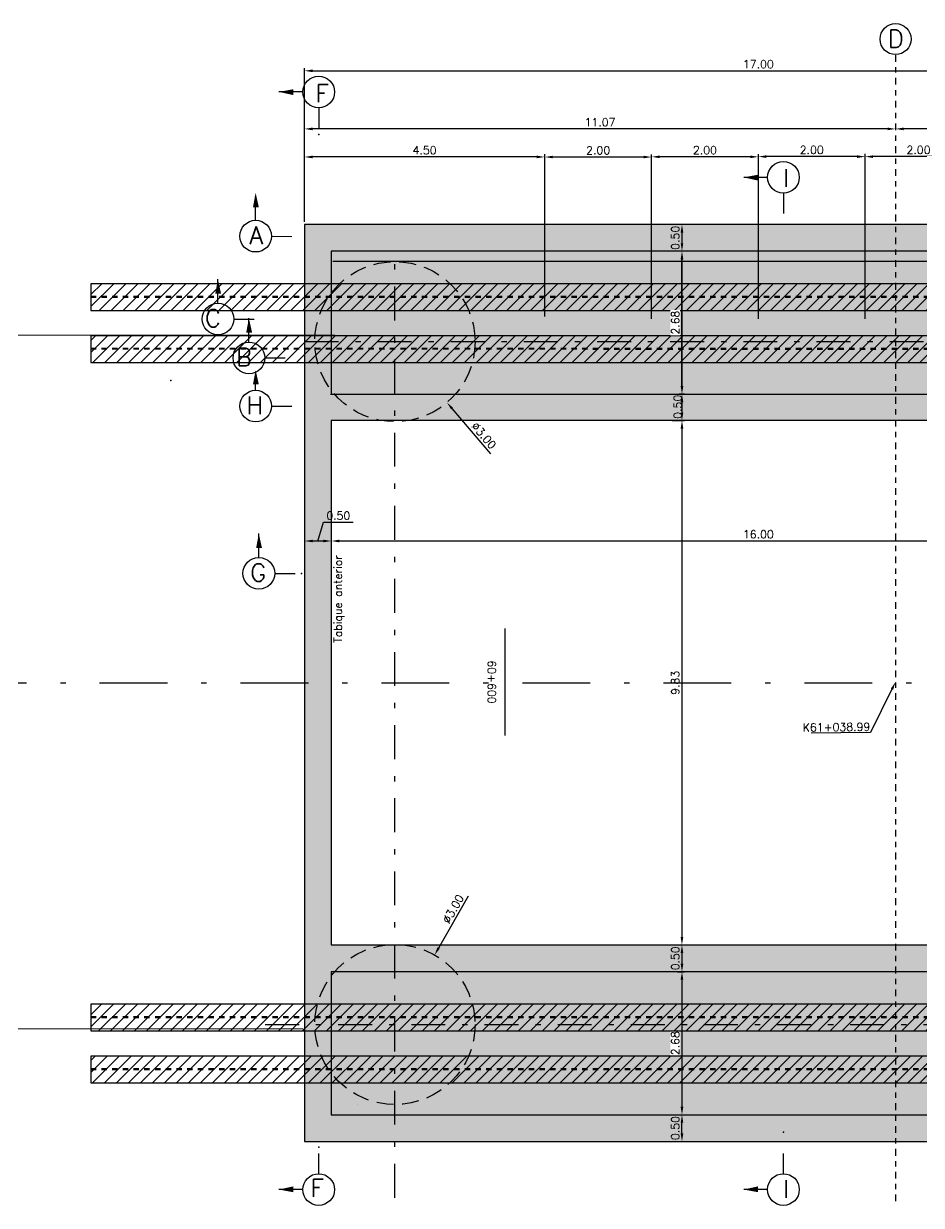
# Model space of a CAD drawing. Header units: metres. Extents: x 1080427 to 1081241, y 976768 to 977191.
# Drawn here: x 1081096.47 to 1081113.28, y 976938.39 to 976960.53 of the extents above; entities that cross this region are included whole.
import ezdxf
from ezdxf import colors
from ezdxf.entities.mleader import LeaderData, LeaderLine
from ezdxf.enums import TextEntityAlignment as Align
from ezdxf.math import Vec2, Vec3

# ---------------------------------------------------------------- set-up
doc = ezdxf.new("R2010")
doc.units = ezdxf.units.M
doc.header["$LTSCALE"] = 25.4
doc.linetypes.add('DASHDOT', pattern=[1, 0.5, -0.25, 0, -0.25])
doc.linetypes.add('HIDDEN', pattern=[0.375, 0.25, -0.125])
for name, color, linetype, lineweight in [('BORDEPUENTE', 4, 'Continuous', 15), ('COTA', 1, 'Continuous', 30), ('EJECONTRAPESO', 41, 'DASHDOT', 30), ('R80', 3, 'Continuous', 30), ('SOLIDOREFCONT', 254, 'Continuous', 5)]:
    doc.layers.add(name, color=color, linetype=linetype, lineweight=lineweight)
for name, color, linetype in [('CIRCULOCONTRAP', 130, 'Continuous'), ('CONTRAPESO', 3, 'Continuous'), ('dgeo_s3e1_nuevSTALBL', 7, 'Continuous'), ('DIMCONTRAPESO', 1, 'Continuous'), ('EJE APOYOS', 9, 'DASHDOT'), ('EJE PUENTE', 41, 'DASHDOT'), ('PERFIL MET', 37, 'Continuous'), ('PILA', 3, 'Continuous'), ('R175COTR', 7, 'Continuous')]:
    doc.layers.add(name, color=color, linetype=linetype)
doc.styles.add('romans', font='romans.shx')
doc.dimstyles.new('Copy 75', dxfattribs={"dimtxt": 0.15, "dimasz": 0.15, "dimexe": 0.05, "dimexo": 0.05, "dimgap": 0.05, "dimtad": 1, "dimzin": 0, "dimdsep": 46, "dimtxsty": 'romans', "dimcen": 0.002, "dimclrd": 1, "dimclre": 1, "dimclrt": 3, "dimadec": 4, "dimazin": 0, "dimtfac": 1, "dimtofl": 0, "dimtmove": 1, "dimatfit": 3, "dimfxl": 1, "dimtolj": 1, "dimtzin": 0, "dimarcsym": 1})

# ---------------------------------------------------------------- blocks, each defined once
blk = doc.blocks.new('lbl_tic')
blk.add_line((0, -0.04164999999999996), (0, 0.04164999999999996))
blk = doc.blocks.new('*D480')
at = {"layer": 'Defpoints', "color": 0, "transparency": 16777216}
for p in [(1081118.731387097, 976959.6501323011), (1081118.731387097, 976958.0776188585), (1081101.731387097, 976957.5576188585)]:
    blk.add_point(p, dxfattribs=at)
at = {"layer": 'DIMCONTRAPESO', "color": 1, "lineweight": -2, "transparency": 16777216}
for p, q in [((1081101.731387097, 976957.6076188586), (1081101.731387097, 976959.7001323012)), ((1081101.881387097, 976959.6501323011), (1081118.581387097, 976959.6501323011)), ((1081118.731387097, 976958.1276188586), (1081118.731387097, 976959.7001323012))]:
    blk.add_line(p, q, dxfattribs=at)
at = {"layer": 'DIMCONTRAPESO', "color": 1, "transparency": 16777216}
for points in [[(1081101.881387097, 976959.6751323012), (1081101.881387097, 976959.6251323011), (1081101.731387097, 976959.6501323011)], [(1081118.581387097, 976959.6751323012), (1081118.581387097, 976959.6251323011), (1081118.731387097, 976959.6501323011)]]:
    blk.add_solid(points, dxfattribs=at)
at = {"layer": 'DIMCONTRAPESO', "color": 3, "transparency": 16777216, "insert": (1081110.231387097, 976959.7751323011), "char_height": 0.15, "attachment_point": 5, "style": 'romans'}
blk.add_mtext('\\A1;17.00', dxfattribs=at)
blk = doc.blocks.new('*D511')
at = {"layer": 'Defpoints', "color": 0, "transparency": 16777216}
for p in [(1081112.801387097, 976958.5613065247), (1081112.801387097, 976958.5613065247), (1081118.731387097, 976955.1751780036)]:
    blk.add_point(p, dxfattribs=at)
at = {"layer": 'DIMCONTRAPESO', "color": 1, "lineweight": -2, "transparency": 16777216}
for p, q in [((1081118.581387097, 976958.5613065247), (1081112.951387097, 976958.5613065247)), ((1081118.731387097, 976955.2251780037), (1081118.731387097, 976958.6113065247))]:
    blk.add_line(p, q, dxfattribs=at)
at = {"layer": 'DIMCONTRAPESO', "color": 1, "transparency": 16777216}
for points in [[(1081112.951387097, 976958.5863065247), (1081112.951387097, 976958.5363065246), (1081112.801387097, 976958.5613065247)], [(1081118.581387097, 976958.5863065247), (1081118.581387097, 976958.5363065246), (1081118.731387097, 976958.5613065247)]]:
    blk.add_solid(points, dxfattribs=at)
at = {"layer": 'DIMCONTRAPESO', "color": 3, "transparency": 16777216, "insert": (1081115.766387097, 976958.6863065247), "char_height": 0.15, "attachment_point": 5, "style": 'romans'}
blk.add_mtext('\\A1;5.93', dxfattribs=at)
blk = doc.blocks.new('*D484')
at = {"layer": 'Defpoints', "color": 0, "transparency": 16777216}
for p in [(1081108.667686313, 976943.2694934485), (1081108.667686313, 976942.7694934487), (1081108.801013716, 976942.7694934487)]:
    blk.add_point(p, dxfattribs=at)
at = {"layer": 'DIMCONTRAPESO', "color": 1, "lineweight": -2, "transparency": 16777216}
for p, q in [((1081108.717686313, 976943.2694934485), (1081108.851013716, 976943.2694934485)), ((1081108.801013716, 976943.1194934485), (1081108.801013716, 976942.9194934487)), ((1081108.717686313, 976942.7694934487), (1081108.851013716, 976942.7694934487))]:
    blk.add_line(p, q, dxfattribs=at)
at = {"layer": 'DIMCONTRAPESO', "color": 1, "transparency": 16777216}
for points in [[(1081108.776013716, 976943.1194934485), (1081108.826013716, 976943.1194934485), (1081108.801013716, 976943.2694934485)], [(1081108.776013716, 976942.9194934487), (1081108.826013716, 976942.9194934487), (1081108.801013716, 976942.7694934487)]]:
    blk.add_solid(points, dxfattribs=at)
at = {"layer": 'DIMCONTRAPESO', "color": 3, "transparency": 16777216, "insert": (1081108.676013716, 976943.0194934485), "char_height": 0.15, "attachment_point": 5, "rotation": 90, "style": 'romans'}
blk.add_mtext('\\A1;0.50', dxfattribs=at)
blk = doc.blocks.new('*D485')
at = {"layer": 'Defpoints', "color": 0, "transparency": 16777216}
for p in [(1081108.667686313, 976942.7694934487), (1081108.667686313, 976940.0889934485), (1081108.801013716, 976940.0889934485)]:
    blk.add_point(p, dxfattribs=at)
at = {"layer": 'DIMCONTRAPESO', "color": 1, "lineweight": -2, "transparency": 16777216}
for p, q in [((1081108.717686313, 976942.7694934487), (1081108.851013716, 976942.7694934487)), ((1081108.801013716, 976942.6194934486), (1081108.801013716, 976940.2389934486)), ((1081108.717686313, 976940.0889934485), (1081108.851013716, 976940.0889934485))]:
    blk.add_line(p, q, dxfattribs=at)
at = {"layer": 'DIMCONTRAPESO', "color": 1, "transparency": 16777216}
for points in [[(1081108.776013716, 976942.6194934486), (1081108.826013716, 976942.6194934486), (1081108.801013716, 976942.7694934487)], [(1081108.776013716, 976940.2389934486), (1081108.826013716, 976940.2389934486), (1081108.801013716, 976940.0889934485)]]:
    blk.add_solid(points, dxfattribs=at)
at = {"layer": 'DIMCONTRAPESO', "color": 3, "transparency": 16777216, "insert": (1081108.676013716, 976941.4292434488), "char_height": 0.15, "attachment_point": 5, "rotation": 90, "style": 'romans', "bg_fill": 3, "box_fill_scale": 1.1, "bg_fill_color": 256, "bg_fill_true_color": 13158600, "bg_fill_transparency": 0}
blk.add_mtext('\\A1;2.68', dxfattribs=at)
blk = doc.blocks.new('*D482')
at = {"layer": 'Defpoints', "color": 0, "transparency": 16777216}
for p in [(1081108.567686313, 976953.5904881151), (1081108.567686313, 976953.0953415143), (1081108.801013716, 976953.0953415143)]:
    blk.add_point(p, dxfattribs=at)
at = {"layer": 'DIMCONTRAPESO', "color": 1, "lineweight": -2, "transparency": 16777216}
for p, q in [((1081108.617686313, 976953.5904881151), (1081108.851013716, 976953.5904881151)), ((1081108.801013716, 976953.4404881151), (1081108.801013716, 976953.2453415144)), ((1081108.617686313, 976953.0953415143), (1081108.851013716, 976953.0953415143))]:
    blk.add_line(p, q, dxfattribs=at)
at = {"layer": 'DIMCONTRAPESO', "color": 1, "transparency": 16777216}
for points in [[(1081108.776013716, 976953.4404881151), (1081108.826013716, 976953.4404881151), (1081108.801013716, 976953.5904881151)], [(1081108.776013716, 976953.2453415144), (1081108.826013716, 976953.2453415144), (1081108.801013716, 976953.0953415143)]]:
    blk.add_solid(points, dxfattribs=at)
at = {"layer": 'DIMCONTRAPESO', "color": 3, "transparency": 16777216, "insert": (1081108.721072637, 976953.3539321375), "char_height": 0.15, "attachment_point": 5, "rotation": 90, "style": 'romans'}
blk.add_mtext('\\A1;0.50', dxfattribs=at)
blk = doc.blocks.new('*D483')
at = {"layer": 'Defpoints', "color": 0, "transparency": 16777216}
for p in [(1081108.617686313, 976953.0953415143), (1081108.667686313, 976943.2694934485), (1081108.801013716, 976943.2694934485)]:
    blk.add_point(p, dxfattribs=at)
at = {"layer": 'DIMCONTRAPESO', "color": 1, "lineweight": -2, "transparency": 16777216}
for p, q in [((1081108.667686313, 976953.0953415143), (1081108.851013716, 976953.0953415143)), ((1081108.801013716, 976952.9453415143), (1081108.801013716, 976943.4194934486)), ((1081108.717686313, 976943.2694934485), (1081108.851013716, 976943.2694934485))]:
    blk.add_line(p, q, dxfattribs=at)
at = {"layer": 'DIMCONTRAPESO', "color": 1, "transparency": 16777216}
for points in [[(1081108.776013716, 976952.9453415143), (1081108.826013716, 976952.9453415143), (1081108.801013716, 976953.0953415143)], [(1081108.776013716, 976943.4194934486), (1081108.826013716, 976943.4194934486), (1081108.801013716, 976943.2694934485)]]:
    blk.add_solid(points, dxfattribs=at)
at = {"layer": 'DIMCONTRAPESO', "color": 3, "transparency": 16777216, "insert": (1081108.676013716, 976948.1824174816), "char_height": 0.15, "attachment_point": 5, "rotation": 90, "style": 'romans'}
blk.add_mtext('\\A1;9.83', dxfattribs=at)
blk = doc.blocks.new('*D486')
at = {"layer": 'COTA', "color": 1, "lineweight": -2, "transparency": 16777216}
for p, q in [((1081109.339932001, 976956.2704881151), (1081108.751013793, 976956.2704881151)), ((1081108.801013793, 976956.1204881151), (1081108.801013793, 976953.7404881151)), ((1081108.846072637, 976953.5904881151), (1081108.751013793, 976953.5904881151))]:
    blk.add_line(p, q, dxfattribs=at)
at = {"layer": 'COTA', "color": 1, "transparency": 16777216}
for points in [[(1081108.776013793, 976956.1204881151), (1081108.826013793, 976956.1204881151), (1081108.801013793, 976956.2704881151)], [(1081108.776013793, 976953.7404881151), (1081108.826013793, 976953.7404881151), (1081108.801013793, 976953.5904881151)]]:
    blk.add_solid(points, dxfattribs=at)
at = {"layer": 'Defpoints', "color": 0, "transparency": 16777216}
for p in [(1081109.389932001, 976956.2704881151), (1081108.801013793, 976953.5904881151), (1081108.896072637, 976953.5904881151)]:
    blk.add_point(p, dxfattribs=at)
at = {"layer": 'COTA', "color": 3, "transparency": 16777216, "insert": (1081108.676013792, 976954.9304881153), "char_height": 0.15, "attachment_point": 5, "rotation": 90, "style": 'romans'}
blk.add_mtext('\\A1;2.68', dxfattribs=at)
blk = doc.blocks.new('*D489')
at = {"layer": 'Defpoints', "color": 0, "transparency": 16777216}
for p in [(1081102.231387097, 976950.8396827709), (1081102.231387097, 976950.8396827709), (1081118.231387097, 976950.8396827709)]:
    blk.add_point(p, dxfattribs=at)
at = {"layer": 'DIMCONTRAPESO', "color": 1, "lineweight": -2, "transparency": 16777216}
blk.add_line((1081118.081387097, 976950.8396827709), (1081102.381387097, 976950.8396827709), dxfattribs=at)
at = {"layer": 'DIMCONTRAPESO', "color": 1, "transparency": 16777216}
for points in [[(1081102.381387097, 976950.8646827709), (1081102.381387097, 976950.8146827709), (1081102.231387097, 976950.8396827709)], [(1081118.081387097, 976950.8646827709), (1081118.081387097, 976950.8146827709), (1081118.231387097, 976950.8396827709)]]:
    blk.add_solid(points, dxfattribs=at)
at = {"layer": 'DIMCONTRAPESO', "color": 3, "transparency": 16777216, "insert": (1081110.231387097, 976950.9646827709), "char_height": 0.15, "attachment_point": 5, "style": 'romans'}
blk.add_mtext('\\A1;16.00', dxfattribs=at)
blk = doc.blocks.new('*D490')
at = {"layer": 'Defpoints', "color": 0, "transparency": 16777216}
for p in [(1081101.731387097, 976950.8396827709), (1081101.731387097, 976950.8396827709), (1081102.231387097, 976950.8396827709)]:
    blk.add_point(p, dxfattribs=at)
at = {"layer": 'DIMCONTRAPESO', "color": 1, "lineweight": -2, "transparency": 16777216}
for p, q in [((1081101.981387097, 976950.8396827709), (1081102.086387097, 976951.1896827709)), ((1081102.086387097, 976951.1896827709), (1081102.643529954, 976951.1896827709)), ((1081102.081387097, 976950.8396827709), (1081101.881387097, 976950.8396827709))]:
    blk.add_line(p, q, dxfattribs=at)
at = {"layer": 'DIMCONTRAPESO', "color": 1, "transparency": 16777216}
for points in [[(1081101.881387097, 976950.8646827709), (1081101.881387097, 976950.8146827709), (1081101.731387097, 976950.8396827709)], [(1081102.081387097, 976950.8646827709), (1081102.081387097, 976950.8146827709), (1081102.231387097, 976950.8396827709)]]:
    blk.add_solid(points, dxfattribs=at)
at = {"layer": 'DIMCONTRAPESO', "color": 3, "transparency": 16777216, "insert": (1081102.364958526, 976951.3146827709), "char_height": 0.15, "attachment_point": 5, "style": 'romans'}
blk.add_mtext('\\A1;0.50', dxfattribs=at)
blk = doc.blocks.new('*D515')
at = {"layer": 'Defpoints', "color": 0, "transparency": 16777216}
for p in [(1081102.451760738, 976955.7165049483), (1081104.398830611, 976953.4341993354)]:
    blk.add_point(p, dxfattribs=at)
at = {"layer": 'DIMCONTRAPESO', "color": 1, "lineweight": -2, "transparency": 16777216}
for p, q in [((1081103.423295674, 976954.5753521419), (1081103.427295674, 976954.5753521418)), ((1081103.425295674, 976954.5733521418), (1081103.425295674, 976954.5773521417)), ((1081105.220462549, 976952.4711033463), (1081104.496184104, 976953.3200840547))]:
    blk.add_line(p, q, dxfattribs=at)
at = {"layer": 'DIMCONTRAPESO', "color": 1, "transparency": 16777216}
blk.add_solid([(1081104.515203318, 976953.336309637), (1081104.477164891, 976953.3038584725), (1081104.398830611, 976953.4341993354)], dxfattribs=at)
at = {"layer": 'DIMCONTRAPESO', "color": 3, "transparency": 16777216, "insert": (1081105.090718405, 976952.8157832153), "char_height": 0.15, "attachment_point": 5, "rotation": 310.468002615231, "style": 'romans'}
blk.add_mtext('\\A1;∅3.00', dxfattribs=at)
blk = doc.blocks.new('*D516')
at = {"layer": 'Defpoints', "color": 0, "transparency": 16777216}
for p in [(1081104.168516442, 976943.0823041887), (1081102.682074905, 976940.4764470253)]:
    blk.add_point(p, dxfattribs=at)
at = {"layer": 'DIMCONTRAPESO', "color": 1, "lineweight": -2, "transparency": 16777216}
for p, q in [((1081104.796451029, 976944.1831263893), (1081104.242838519, 976943.2125970467)), ((1081103.423295674, 976941.7793756071), (1081103.427295674, 976941.7793756071)), ((1081103.425295674, 976941.777375607), (1081103.425295674, 976941.781375607))]:
    blk.add_line(p, q, dxfattribs=at)
at = {"layer": 'DIMCONTRAPESO', "color": 1, "transparency": 16777216}
blk.add_solid([(1081104.221123042, 976943.2249840596), (1081104.264553995, 976943.2002100339), (1081104.168516442, 976943.0823041887)], dxfattribs=at)
at = {"layer": 'DIMCONTRAPESO', "color": 3, "transparency": 16777216, "insert": (1081104.516225041, 976943.9441469953), "char_height": 0.15, "attachment_point": 5, "rotation": 60.298559156298914, "style": 'romans'}
blk.add_mtext('\\A1;∅3.00', dxfattribs=at)
blk = doc.blocks.new('*D492')
at = {"layer": 'Defpoints', "color": 0, "transparency": 16777216}
for p in [(1081108.801013793, 976956.7704352259), (1081108.801013793, 976956.2704881151), (1081108.801013793, 976956.2704881151)]:
    blk.add_point(p, dxfattribs=at)
at = {"layer": 'DIMCONTRAPESO', "color": 1, "lineweight": -2, "transparency": 16777216}
blk.add_line((1081108.801013793, 976956.6204352259), (1081108.801013793, 976956.4204881152), dxfattribs=at)
at = {"layer": 'DIMCONTRAPESO', "color": 1, "transparency": 16777216}
for points in [[(1081108.776013793, 976956.6204352259), (1081108.826013793, 976956.6204352259), (1081108.801013793, 976956.7704352259)], [(1081108.776013793, 976956.4204881152), (1081108.826013793, 976956.4204881152), (1081108.801013793, 976956.2704881151)]]:
    blk.add_solid(points, dxfattribs=at)
at = {"layer": 'DIMCONTRAPESO', "color": 3, "transparency": 16777216, "insert": (1081108.676013793, 976956.5204616706), "char_height": 0.15, "attachment_point": 5, "rotation": 90, "style": 'romans'}
blk.add_mtext('\\A1;0.50', dxfattribs=at)
blk = doc.blocks.new('*D493')
at = {"layer": 'Defpoints', "color": 0, "transparency": 16777216}
for p in [(1081108.801013716, 976940.0889934485), (1081108.801013716, 976940.0889934485), (1081108.801289465, 976939.5889934485)]:
    blk.add_point(p, dxfattribs=at)
at = {"layer": 'DIMCONTRAPESO', "color": 1, "lineweight": -2, "transparency": 16777216}
for p, q in [((1081108.801013716, 976939.7389934486), (1081108.801013716, 976939.9389934485)), ((1081108.751289465, 976939.5889934485), (1081108.751013716, 976939.5889934485))]:
    blk.add_line(p, q, dxfattribs=at)
at = {"layer": 'DIMCONTRAPESO', "color": 1, "transparency": 16777216}
for points in [[(1081108.776013716, 976939.9389934485), (1081108.826013716, 976939.9389934485), (1081108.801013716, 976940.0889934485)], [(1081108.776013716, 976939.7389934486), (1081108.826013716, 976939.7389934486), (1081108.801013716, 976939.5889934485)]]:
    blk.add_solid(points, dxfattribs=at)
at = {"layer": 'DIMCONTRAPESO', "color": 3, "transparency": 16777216, "insert": (1081108.676013716, 976939.8389934485), "char_height": 0.15, "attachment_point": 5, "rotation": 90, "style": 'romans'}
blk.add_mtext('\\A1;0.50', dxfattribs=at)
blk = doc.blocks.new('*D487')
at = {"layer": 'Defpoints', "color": 0, "transparency": 16777216}
for p in [(1081108.801013793, 976956.2704881151), (1081108.801013793, 976956.2704881151), (1081108.801013716, 976953.591914482)]:
    blk.add_point(p, dxfattribs=at)
at = {"layer": 'DIMCONTRAPESO', "color": 1, "lineweight": -2, "transparency": 16777216}
for p, q in [((1081108.801013793, 976953.741914482), (1081108.801013793, 976956.1204881151)), ((1081108.851013716, 976953.591914482), (1081108.851013793, 976953.591914482))]:
    blk.add_line(p, q, dxfattribs=at)
at = {"layer": 'DIMCONTRAPESO', "color": 1, "transparency": 16777216}
for points in [[(1081108.776013793, 976956.1204881151), (1081108.826013793, 976956.1204881151), (1081108.801013793, 976956.2704881151)], [(1081108.776013793, 976953.741914482), (1081108.826013793, 976953.741914482), (1081108.801013793, 976953.591914482)]]:
    blk.add_solid(points, dxfattribs=at)
at = {"layer": 'DIMCONTRAPESO', "color": 3, "transparency": 16777216, "insert": (1081108.676013792, 976954.9312012986), "char_height": 0.15, "attachment_point": 5, "rotation": 90, "style": 'romans', "bg_fill": 3, "box_fill_scale": 1.1, "bg_fill_color": 256, "bg_fill_true_color": 13158600, "bg_fill_transparency": 0}
blk.add_mtext('\\A1;2.68', dxfattribs=at)
blk = doc.blocks.new('*D494')
at = {"layer": 'Defpoints', "color": 0, "transparency": 16777216}
for p in [(1081112.231387097, 976958.04226185), (1081112.231387097, 976958.04226185), (1081114.231387097, 976954.9533518035)]:
    blk.add_point(p, dxfattribs=at)
at = {"layer": 'DIMCONTRAPESO', "color": 1, "lineweight": -2, "transparency": 16777216}
for p, q in [((1081114.231387097, 976955.0033518035), (1081114.231387097, 976958.09226185)), ((1081114.081387097, 976958.04226185), (1081112.381387097, 976958.04226185))]:
    blk.add_line(p, q, dxfattribs=at)
at = {"layer": 'DIMCONTRAPESO', "color": 1, "transparency": 16777216}
for points in [[(1081112.381387097, 976958.06726185), (1081112.381387097, 976958.01726185), (1081112.231387097, 976958.04226185)], [(1081114.081387097, 976958.06726185), (1081114.081387097, 976958.01726185), (1081114.231387097, 976958.04226185)]]:
    blk.add_solid(points, dxfattribs=at)
at = {"layer": 'DIMCONTRAPESO', "color": 3, "transparency": 16777216, "insert": (1081113.231387097, 976958.16726185), "char_height": 0.15, "attachment_point": 5, "style": 'romans'}
blk.add_mtext('\\A1;2.00', dxfattribs=at)
blk = doc.blocks.new('*D495')
at = {"layer": 'Defpoints', "color": 0, "transparency": 16777216}
for p in [(1081110.231387097, 976958.04226185), (1081110.231387097, 976958.04226185), (1081112.231387097, 976954.9505109501)]:
    blk.add_point(p, dxfattribs=at)
at = {"layer": 'DIMCONTRAPESO', "color": 1, "lineweight": -2, "transparency": 16777216}
for p, q in [((1081112.231387097, 976955.0005109501), (1081112.231387097, 976958.09226185)), ((1081112.081387097, 976958.04226185), (1081110.381387097, 976958.04226185))]:
    blk.add_line(p, q, dxfattribs=at)
at = {"layer": 'DIMCONTRAPESO', "color": 1, "transparency": 16777216}
for points in [[(1081110.381387097, 976958.06726185), (1081110.381387097, 976958.01726185), (1081110.231387097, 976958.04226185)], [(1081112.081387097, 976958.06726185), (1081112.081387097, 976958.01726185), (1081112.231387097, 976958.04226185)]]:
    blk.add_solid(points, dxfattribs=at)
at = {"layer": 'DIMCONTRAPESO', "color": 3, "transparency": 16777216, "insert": (1081111.231387097, 976958.16726185), "char_height": 0.15, "attachment_point": 5, "style": 'romans'}
blk.add_mtext('\\A1;2.00', dxfattribs=at)
blk = doc.blocks.new('*D496')
at = {"layer": 'Defpoints', "color": 0, "transparency": 16777216}
for p in [(1081108.231387097, 976958.0383560819), (1081108.231387097, 976958.0383560819), (1081110.231387097, 976954.9533518131)]:
    blk.add_point(p, dxfattribs=at)
at = {"layer": 'DIMCONTRAPESO', "color": 1, "lineweight": -2, "transparency": 16777216}
for p, q in [((1081110.231387097, 976955.0033518132), (1081110.231387097, 976958.088356082)), ((1081110.081387097, 976958.0383560819), (1081108.381387097, 976958.0383560819))]:
    blk.add_line(p, q, dxfattribs=at)
at = {"layer": 'DIMCONTRAPESO', "color": 1, "transparency": 16777216}
for points in [[(1081108.381387097, 976958.063356082), (1081108.381387097, 976958.0133560819), (1081108.231387097, 976958.0383560819)], [(1081110.081387097, 976958.063356082), (1081110.081387097, 976958.0133560819), (1081110.231387097, 976958.0383560819)]]:
    blk.add_solid(points, dxfattribs=at)
at = {"layer": 'DIMCONTRAPESO', "color": 3, "transparency": 16777216, "insert": (1081109.231387097, 976958.1633560819), "char_height": 0.15, "attachment_point": 5, "style": 'romans'}
blk.add_mtext('\\A1;2.00', dxfattribs=at)
blk = doc.blocks.new('*D497')
at = {"layer": 'Defpoints', "color": 0, "transparency": 16777216}
for p in [(1081106.231387097, 976958.0349506395), (1081106.231387097, 976958.0349506395), (1081108.231387097, 976954.9533518131)]:
    blk.add_point(p, dxfattribs=at)
at = {"layer": 'DIMCONTRAPESO', "color": 1, "lineweight": -2, "transparency": 16777216}
for p, q in [((1081108.231387097, 976955.0033518132), (1081108.231387097, 976958.0849506395)), ((1081108.081387097, 976958.0349506395), (1081106.381387097, 976958.0349506395))]:
    blk.add_line(p, q, dxfattribs=at)
at = {"layer": 'DIMCONTRAPESO', "color": 1, "transparency": 16777216}
for points in [[(1081106.381387097, 976958.0599506395), (1081106.381387097, 976958.0099506394), (1081106.231387097, 976958.0349506395)], [(1081108.081387097, 976958.0599506395), (1081108.081387097, 976958.0099506394), (1081108.231387097, 976958.0349506395)]]:
    blk.add_solid(points, dxfattribs=at)
at = {"layer": 'DIMCONTRAPESO', "color": 3, "transparency": 16777216, "insert": (1081107.231387097, 976958.1599506395), "char_height": 0.15, "attachment_point": 5, "style": 'romans'}
blk.add_mtext('\\A1;2.00', dxfattribs=at)
blk = doc.blocks.new('*D498')
at = {"layer": 'Defpoints', "color": 0, "transparency": 16777216}
for p in [(1081101.731387173, 976958.0361772443), (1081101.731387173, 976956.7704352259), (1081106.231387097, 976954.997888249)]:
    blk.add_point(p, dxfattribs=at)
at = {"layer": 'DIMCONTRAPESO', "color": 1, "lineweight": -2, "transparency": 16777216}
for p, q in [((1081101.731387173, 976956.820435226), (1081101.731387173, 976958.0861772443)), ((1081106.231387097, 976955.047888249), (1081106.231387097, 976958.0861772443)), ((1081106.081387097, 976958.0361772443), (1081101.881387173, 976958.0361772443))]:
    blk.add_line(p, q, dxfattribs=at)
at = {"layer": 'DIMCONTRAPESO', "color": 1, "transparency": 16777216}
for points in [[(1081101.881387173, 976958.0611772443), (1081101.881387173, 976958.0111772442), (1081101.731387173, 976958.0361772443)], [(1081106.081387097, 976958.0611772443), (1081106.081387097, 976958.0111772442), (1081106.231387097, 976958.0361772443)]]:
    blk.add_solid(points, dxfattribs=at)
at = {"layer": 'DIMCONTRAPESO', "color": 3, "transparency": 16777216, "insert": (1081103.981387135, 976958.1611772443), "char_height": 0.15, "attachment_point": 5, "style": 'romans'}
blk.add_mtext('\\A1;4.50', dxfattribs=at)
blk = doc.blocks.new('*D507')
at = {"layer": 'Defpoints', "color": 0, "transparency": 16777216}
for p in [(1081101.731387097, 976958.5613065248), (1081101.731387097, 976958.5613065248), (1081112.801387097, 976958.5613065247)]:
    blk.add_point(p, dxfattribs=at)
at = {"layer": 'DIMCONTRAPESO', "color": 1, "lineweight": -2, "transparency": 16777216}
blk.add_line((1081112.651387097, 976958.5613065248), (1081101.881387097, 976958.5613065248), dxfattribs=at)
at = {"layer": 'DIMCONTRAPESO', "color": 1, "transparency": 16777216}
for points in [[(1081101.881387097, 976958.5863065248), (1081101.881387097, 976958.5363065248), (1081101.731387097, 976958.5613065248)], [(1081112.651387097, 976958.5863065248), (1081112.651387097, 976958.5363065248), (1081112.801387097, 976958.5613065248)]]:
    blk.add_solid(points, dxfattribs=at)
at = {"layer": 'DIMCONTRAPESO', "color": 3, "transparency": 16777216, "insert": (1081107.266387097, 976958.6863065248), "char_height": 0.15, "attachment_point": 5, "style": 'romans'}
blk.add_mtext('\\A1;11.07', dxfattribs=at)

msp = doc.modelspace()

# ---------------------------------------------------------------- hatches: boundary and pattern name
at = {"layer": 'PERFIL MET', "linetype": 'HIDDEN', "ltscale": 0.005}
h = msp.add_hatch(dxfattribs=at)
h.set_pattern_fill('ANSI31', color=256, scale=0.05)
h.set_pattern_definition([(45, (0, 1.306174313300289), (-0.1122532015133644, 0.1122532015133644), [])])
h.paths.add_polyline_path([(1081118.231387097, 976955.6605123024), (1081097.731387097, 976955.6605123024), (1081097.731387097, 976955.1605123024), (1081118.231387097, 976955.1605123025)])
h = msp.add_hatch(dxfattribs=at)
h.set_pattern_fill('ANSI31', color=256, scale=0.05)
h.set_pattern_definition([(45, (0, 0), (-0.1122532015133644, 0.1122532015133644), [])])
h.paths.add_polyline_path([(1081118.231387097, 976954.6855001254), (1081097.731387097, 976954.6855001252), (1081097.731387097, 976954.1855001253), (1081118.231387097, 976954.1855001253)])
at = {"layer": 'SOLIDOREFCONT', "transparency": 33554541}
h = msp.add_hatch(color=251, dxfattribs=at)
h.dxf.hatch_style = 1
h.paths.add_polyline_path([(1081118.734117991, 976956.7704352259), (1081101.731390522, 976956.7704352259), (1081101.731390522, 976939.5884934487), (1081118.734117915, 976939.5894934485)])
h.paths.add_polyline_path([(1081118.191387097, 976953.5904881151), (1081102.231387097, 976953.5904881151), (1081102.231387173, 976956.2704881151), (1081118.191387173, 976956.2704881151)], flags=16)
h.paths.add_polyline_path([(1081118.191387097, 976953.0953415143), (1081118.191387097, 976943.2694934485), (1081102.231387097, 976943.2694934485), (1081102.231387097, 976953.0953415143)], flags=16)
h.paths.add_polyline_path([(1081118.191387097, 976942.7694934487), (1081118.191387097, 976940.0889934485), (1081102.231387097, 976940.0889934485), (1081102.231387097, 976942.7694934487)], flags=16)
at = {"layer": 'SOLIDOREFCONT', "transparency": 33554546}
h = msp.add_hatch(color=252, dxfattribs=at)
h.dxf.hatch_style = 1
h.paths.add_polyline_path([(1081117.491387173, 976956.2704881151), (1081117.491387173, 976955.5704881124), (1081118.231387097, 976955.5704881124), (1081118.231387097, 976953.5904881151), (1081102.231387097, 976953.5904881151), (1081102.231387097, 976956.2704881151)])
h = msp.add_hatch(color=252, dxfattribs=at)
h.dxf.hatch_style = 1
h.paths.add_polyline_path([(1081117.491387097, 976940.0889934484), (1081117.491387097, 976940.7889934485), (1081118.191387097, 976940.7889934485), (1081118.191387097, 976942.7694934487), (1081102.231387097, 976942.7694934487), (1081102.231387097, 976940.0889934484)])

# ---------------------------------------------------------------- linework, layer by layer
for p, q in [((1081101.703783723, 976959.2552811636), (1081101.252731837, 976959.2552811636)), ((1081101.998032166, 976958.9579709636), (1081101.998032166, 976958.5767874846)), ((1081110.407817812, 976957.6534404585), (1081109.956765926, 976957.6534404585)), ((1081110.702066255, 976957.3561302584), (1081110.702066255, 976956.9749467794)), ((1081101.998032166, 976938.9838343353), (1081101.998032166, 976939.3650178143)), ((1081110.702066255, 976938.9843081839), (1081110.702066255, 976939.3654916629)), ((1081101.703783723, 976938.6865241353), (1081101.252731837, 976938.6865241353)), ((1081110.407817812, 976938.6869979838), (1081109.956765926, 976938.6869979838))]:
    msp.add_line(p, q)
for p in [(1081101.998032166, 976958.4581351404), (1081110.702066255, 976939.7593120073), (1081101.998032166, 976939.4836701585)]:
    msp.add_point(p)
for points in [[(1081101.523587004, 976959.1953594799), (1081101.523587004, 976959.3051166486), (1081101.252731837, 976959.2552811636)], [(1081110.227621093, 976957.5935187747), (1081110.227621093, 976957.7032759434), (1081109.956765926, 976957.6534404585)], [(1081101.523587004, 976938.746445819), (1081101.523587004, 976938.6366886504), (1081101.252731837, 976938.6865241353)], [(1081110.227621093, 976938.7469196676), (1081110.227621093, 976938.6371624989), (1081109.956765926, 976938.6869979838)]]:
    msp.add_solid(points)
at = {"layer": 'BORDEPUENTE'}
for points in [[(1081102.297600209, 976954.698371615, -4.685065324298881e-05), (1081098.782512865, 976954.6980423178), (1080677.573263282, 976954.705628044)], [(1080677.573263282, 976941.705628044), (1081098.782512865, 976941.6980423178, 3.889614012292456e-05), (1081101.703317447, 976941.6982695924)]]:
    msp.add_lwpolyline(points, format="xyb", dxfattribs=at)
at = {"layer": 'CIRCULOCONTRAP'}
for centre, radius in [((1081112.801387097, 976960.2446240138), 0.2896674196976395), ((1081101.998032166, 976959.2546018229), 0.296630859375), ((1081110.702066255, 976957.6527611178), 0.296630859375), ((1081100.816670942, 976956.5518553223), 0.296630859375), ((1081100.109955213, 976954.9981354651), 0.296630859375), ((1081100.690425657, 976954.2705998227), 0.296630859375), ((1081100.816670942, 976953.3668951093), 0.296630859375), ((1081100.875917418, 976950.2324261188), 0.296630859375), ((1081101.998032166, 976938.687203476), 0.296630859375), ((1081110.702066255, 976938.6876773245), 0.296630859375)]:
    msp.add_circle(centre, radius, dxfattribs=at)
at = {"layer": 'CONTRAPESO'}
for points in [[(1081118.734117991, 976956.7704352259), (1081101.731387173, 976956.7704352259), (1081101.731387097, 976939.5884934484), (1081118.734117915, 976939.5894934485)], [(1081118.191387097, 976943.2694934485), (1081118.191387097, 976953.0953415143), (1081102.231387097, 976953.0953415143), (1081102.231387097, 976943.2694934485)]]:
    msp.add_lwpolyline(points, close=True, dxfattribs=at)
for points in [[(1081102.231387097, 976953.575628044), (1081102.231387097, 976953.5904881151), (1081118.191387097, 976953.5904881151), (1081118.191387173, 976956.2704881151), (1081102.231387173, 976956.2704881151), (1081102.231387097, 976953.575628044)], [(1081102.231387097, 976940.0889934485), (1081102.231387097, 976940.0889934485), (1081118.191387097, 976940.0889934485), (1081118.191387097, 976942.7694934487), (1081102.231387097, 976942.7694934487), (1081102.231387097, 976940.0889934485)]]:
    msp.add_lwpolyline(points, dxfattribs=at)
at = {"layer": 'COTA'}
for points in [[(1081102.731387097, 976956.0750762395), (1081102.731387097, 976956.0750762395)], [(1081102.731387097, 976940.2815819018), (1081102.731387097, 976940.2815819018)]]:
    msp.add_lwpolyline(points, dxfattribs=at)
at = {"layer": 'DIMCONTRAPESO'}
msp.add_lwpolyline([(1081118.231387097, 976956.0753016892), (1081102.261452872, 976956.0753016892)], dxfattribs=at)
at = {"layer": 'EJE APOYOS', "ltscale": 0.05}
for points in [[(1081103.425295674, 976938.5329726053), (1081103.425295751, 976956.1092512935)], [(1081101.731387097, 976954.5753521419), (1081119.158094287, 976954.5753521419)], [(1081100.993512267, 976941.7793756075), (1081119.224169765, 976941.7793756075)]]:
    msp.add_lwpolyline(points, dxfattribs=at)
at = {"layer": 'EJE PUENTE', "ltscale": 0.1}
msp.add_lwpolyline([(1080643.813269292, 976948.1799643373), (1081123.813502475, 976948.1799643373)], dxfattribs=at)
at = {"layer": 'EJECONTRAPESO', "ltscale": 0.01}
msp.add_lwpolyline([(1081112.801387097, 976959.9446601154), (1081112.801387097, 976938.439959088)], dxfattribs=at)
at = {"layer": 'PERFIL MET'}
for points in [[(1081118.231387097, 976955.6605123024), (1081097.731387097, 976955.6605123024), (1081097.731387097, 976955.1605123024), (1081118.231387097, 976955.1605123025)], [(1081118.231387097, 976954.6855001254), (1081097.731387097, 976954.6855001252), (1081097.731387097, 976954.1855001253), (1081118.231387097, 976954.1855001253)]]:
    msp.add_lwpolyline(points, close=True, dxfattribs=at)
at = {"layer": 'PERFIL MET', "linetype": 'HIDDEN', "ltscale": 0.005}
for points in [[(1081118.231387097, 976955.4200373027), (1081097.731387097, 976955.4200373027)], [(1081118.231387097, 976955.4009873027), (1081097.731387097, 976955.4009873027)], [(1081118.231387097, 976954.4450251253), (1081097.731387097, 976954.4450251253)], [(1081118.231387097, 976954.4259751252), (1081097.731387097, 976954.4355001252)]]:
    msp.add_lwpolyline(points, dxfattribs=at)
at = {"layer": 'PILA', "color": 9, "linetype": 'HIDDEN', "ltscale": 0.05}
for centre in [(1081103.425295674, 976954.5753521418), (1081103.425295674, 976941.7793756074)]:
    msp.add_circle(centre, 1.5, dxfattribs=at)
at = {"layer": 'R175COTR'}
for p, q in [((1081100.815991601, 976956.8461037659), (1081100.815991601, 976957.2971556518)), ((1081101.113301801, 976956.5518553223), (1081101.494485357, 976956.5468422201)), ((1081100.109275873, 976955.2923839086), (1081100.109275873, 976955.7434357946)), ((1081100.406586073, 976954.9981354651), (1081100.787769552, 976954.9981354651)), ((1081100.689746317, 976954.5648482663), (1081100.689746317, 976955.0159001523)), ((1081100.987056517, 976954.2705998227), (1081101.368239996, 976954.2705998227)), ((1081100.815991601, 976953.6611435529), (1081100.815991601, 976953.8056863401)), ((1081101.113301801, 976953.3668951093), (1081101.49448528, 976953.3668951093)), ((1081100.875238078, 976950.5266745624), (1081100.875238078, 976950.9777264483)), ((1081101.172548278, 976950.2324261188), (1081101.553731757, 976950.2324261188))]:
    msp.add_line(p, q, dxfattribs=at)
for p in [(1081101.644004607, 976955.5512137942), (1081099.225660825, 976953.8483675044), (1081101.672384101, 976950.2324261188)]:
    msp.add_point(p, dxfattribs=at)
for points in [[(1081100.875913285, 976957.0936159721), (1081100.766156116, 976957.0936159721), (1081100.815991601, 976957.3644711396)], [(1081100.169197557, 976955.4725806271), (1081100.059440388, 976955.4725806271), (1081100.109275873, 976955.7434357946)], [(1081100.749668, 976954.7450449847), (1081100.639910832, 976954.7450449847), (1081100.689746317, 976955.0159001523)], [(1081100.875913285, 976953.773872991), (1081100.766156116, 976953.773872991), (1081100.815991601, 976954.0447281585)], [(1081100.935159761, 976950.7068712808), (1081100.825402593, 976950.7068712808), (1081100.875238078, 976950.9777264483)]]:
    msp.add_solid(points, dxfattribs=at)

# ---------------------------------------------------------------- block references
at = {"layer": 'dgeo_s3e1_nuevSTALBL', "xscale": -24.00960384153662, "yscale": 24.00960384153662, "zscale": 24.00960384153662}
msp.add_blockref('lbl_tic', (1081105.491387098, 976948.1980423122), dxfattribs=at)

# ---------------------------------------------------------------- texts
at = {"layer": 'COTA', "color": 3, "insert": (1081102.282866866, 976950.571675397), "char_height": 0.15, "width": 3.516408503055573, "attachment_point": 3, "rotation": 90, "style": 'romans'}
msp.add_mtext('Tabique anterior\\P', dxfattribs=at)
at = {"layer": 'R175COTR', "char_height": 0.33, "width": 0.4150010265334458, "attachment_point": 3, "style": 'romans'}
for s, insert, rotation in [('{\\C0;D}', (1081112.95613078, 976960.4164657611, 308.056640625), 3.6309954901517776e-05), ('{\\C0;A}', (1081100.955773907, 976956.7319906084), 3.630995492986127e-05), ('{\\C0;C}', (1081100.164825758, 976955.1782707511), 3.630995492986127e-05), ('{\\C0;B}', (1081100.745296201, 976954.4507351088), 3.630995492986127e-05), ('{\\C0;H}', (1081100.955773907, 976953.5470303954), 3.630995492986127e-05), ('{\\C0;G}', (1081101.0121042, 976950.4125614049), 3.630995492986127e-05)]:
    msp.add_mtext(s, dxfattribs=dict(at, insert=insert, rotation=rotation))
at = {"layer": 'R175COTR', "char_height": 0.33, "width": 0.4150010265334458, "style": 'romans'}
for s, insert, attachment_point in [('{\\C0;F}', (1081101.936365795, 976959.3914115801), 1), ('{\\C0;I}', (1081110.697976871, 976957.477520342), 7), ('{\\C0;F}', (1081101.840585251, 976938.5503937188), 7), ('{\\C0;I}', (1081110.697976871, 976938.8629181003), 1)]:
    msp.add_mtext(s, dxfattribs=dict(at, insert=insert, attachment_point=attachment_point))
at = {"layer": 'R80', "style": 'romans'}
msp.add_text('60+600', height=0.15, rotation=270, dxfattribs=at).set_placement((1081105.118807515, 976948.1980423122), align=Align.BOTTOM_CENTER)

# ---------------------------------------------------------------- dimensions: what is measured, and where the dimension line sits
at = {"layer": 'COTA'}
dim = msp.add_linear_dim(base=(1081108.801013793, 976953.5904881151), p1=(1081109.389932001, 976956.2704881151), p2=(1081108.896072637, 976953.5904881151), angle=90, dimstyle='Copy 75', dxfattribs=at)
dim.commit()
dim.dimension.update_dxf_attribs({"geometry": '*D486', "text_midpoint": (1081108.676013792, 976954.9304881153)})
at = {"layer": 'DIMCONTRAPESO'}
for base, p1, p2, angle, picture, middle in [((1081118.731387097, 976959.6501323011), (1081101.731387097, 976957.5576188585), (1081118.731387097, 976958.0776188585), 180, '*D480', (1081110.231387097, 976959.7751323011)), ((1081112.801387097, 976958.5613065247), (1081118.731387097, 976955.1751780036), (1081112.801387097, 976958.5613065247), 180, '*D511', (1081115.766387097, 976958.6863065247)), ((1081101.731387173, 976958.0361772443), (1081106.231387097, 976954.997888249), (1081101.731387173, 976956.7704352259), 180, '*D498', (1081103.981387135, 976958.1611772443)), ((1081106.231387097, 976958.0349506395), (1081108.231387097, 976954.9533518131), (1081106.231387097, 976958.0349506395), 180, '*D497', (1081107.231387097, 976958.1599506395)), ((1081110.231387097, 976958.04226185), (1081112.231387097, 976954.9505109501), (1081110.231387097, 976958.04226185), 180, '*D495', (1081111.231387097, 976958.16726185)), ((1081112.231387097, 976958.04226185), (1081114.231387097, 976954.9533518035), (1081112.231387097, 976958.04226185), 180, '*D494', (1081113.231387097, 976958.16726185)), ((1081108.801013716, 976943.2694934485), (1081108.617686313, 976953.0953415143), (1081108.667686313, 976943.2694934485), 90, '*D483', (1081108.676013716, 976948.1824174816)), ((1081101.731387097, 976950.8396827709), (1081102.231387097, 976950.8396827709), (1081101.731387097, 976950.8396827709), 180, '*D490', (1081102.136387097, 976951.3146827709)), ((1081102.231387097, 976950.8396827709), (1081118.231387097, 976950.8396827709), (1081102.231387097, 976950.8396827709), 180, '*D489', (1081110.231387097, 976950.9646827709))]:
    dim = msp.add_linear_dim(base=base, p1=p1, p2=p2, angle=angle, dimstyle='Copy 75', dxfattribs=at)
    dim.commit()
    dim.dimension.update_dxf_attribs({"geometry": picture, "text_midpoint": middle})
at = {"layer": 'DIMCONTRAPESO', "color": 2}
dim = msp.add_linear_dim(base=(1081101.731387097, 976958.5613065248), p1=(1081112.801387097, 976958.5613065247), p2=(1081101.731387097, 976958.5613065248), angle=180, dimstyle='Copy 75', dxfattribs=at)
dim.commit()
dim.dimension.update_dxf_attribs({"geometry": '*D507', "text_midpoint": (1081107.266387097, 976958.6863065248)})
at = {"layer": 'DIMCONTRAPESO'}
for base, p1, p2, picture, middle in [((1081108.801013793, 976956.2704881151), (1081108.801013793, 976956.7704352259), (1081108.801013793, 976956.2704881151), '*D492', (1081108.801013793, 976956.5204616706)), ((1081108.801013716, 976953.0953415143), (1081108.567686313, 976953.5904881151), (1081108.567686313, 976953.0953415143), '*D482', (1081108.846072637, 976953.3539321375)), ((1081108.801013716, 976942.7694934487), (1081108.667686313, 976943.2694934485), (1081108.667686313, 976942.7694934487), '*D484', (1081108.801013716, 976943.0194934485))]:
    dim = msp.add_linear_dim(base=base, p1=p1, p2=p2, angle=90, dimstyle='Copy 75', dxfattribs=at)
    dim.commit()
    dim.dimension.update_dxf_attribs({"geometry": picture, "text_midpoint": middle, "dimtype": 160})
for p1, p2, picture, middle in [((1081102.451760738, 976955.7165049483), (1081104.398830611, 976953.4341993354), '*D515', (1081104.995622338, 976952.734655304)), ((1081102.682074905, 976940.4764470253), (1081104.168516442, 976943.0823041887), '*D516', (1081104.624802423, 976943.8822119313))]:
    dim = msp.add_diameter_dim_2p(p1=p1, p2=p2, dimstyle='Copy 75', dxfattribs=at)
    dim.commit()
    dim.dimension.update_dxf_attribs({"geometry": picture, "text_midpoint": middle, "dimtype": 163})

# ---------------------------------------------------------------- leaders
at = {"layer": 'COTA'}
ml = msp.add_multileader_mtext('Standard', dxfattribs=at)
ml.set_content('K61+038.99', color=3, style='romans')
ml.set_leader_properties(color=256)
ml.build(insert=Vec2(0, 0))
ml.multileader.update_dxf_attribs({"text_left_attachment_type": 6, "text_right_attachment_type": 6, "dogleg_length": 0, "arrow_head_size": 0.15})
ctx = ml.context
ctx.base_point, ctx.char_height, ctx.arrow_head_size, ctx.landing_gap_size, ctx.plane_origin, ctx.plane_x_axis, ctx.plane_y_axis = Vec3(1081110.979653571, 976947.2383451181), 0.15, 0.15, 0, Vec3(1081115.032966187, 976954.3418322473), Vec3(0.9999352659589026, 0.01137822005845793), Vec3(-0.01137822005845793, 0.9999352659589026)
ctx.left_attachment, ctx.right_attachment, ctx.text_align_type = 6, 6, 2
notes = []
notes.append((ctx, [(1, (1, 1, 0), (1081112.32956618, 976947.2537057152), (-0.9999352659589028, -0.01137822005845793), 0, [(0, [(1081112.801387097, 976948.1980423122)], 0, [])])]))
ctx.mtext.insert, ctx.mtext.text_direction, ctx.mtext.rotation, ctx.mtext.defined_height, ctx.mtext.alignment, ctx.mtext.flow_direction = Vec3(1081112.3275181, 976947.4336940631), Vec3(0.9999352659589026, 0.01137822005845793), 0.01137846558420378, 0.2709478240828099, 3, 5
for ctx, leaders in notes:
    for number, flags, end, landing, length, lines in leaders:
        leader = LeaderData()
        leader.index, (leader.has_last_leader_line, leader.has_dogleg_vector, leader.attachment_direction) = number, flags
        leader.last_leader_point, leader.dogleg_vector, leader.dogleg_length = Vec3(end), Vec3(landing), length
        for number, points, colour, breaks in lines:
            line = LeaderLine()
            line.index, line.vertices, line.color, line.breaks = number, Vec3.list(points), colors.encode_raw_color(colour), breaks
            leader.lines.append(line)
        ctx.leaders.append(leader)

# ---------------------------------------------------------------- next in the draw order: dimensions: what is measured, and where the dimension line sits
at = {"layer": 'DIMCONTRAPESO'}
for base, p1, p2, picture, middle in [((1081108.801013793, 976956.2704881151), (1081108.801013716, 976953.591914482), (1081108.801013793, 976956.2704881151), '*D487', (1081108.676013792, 976954.9312012986)), ((1081108.801013716, 976940.0889934485), (1081108.667686313, 976942.7694934487), (1081108.667686313, 976940.0889934485), '*D485', (1081108.676013716, 976941.4292434488))]:
    dim = msp.add_linear_dim(base=base, p1=p1, p2=p2, angle=90, dimstyle='Copy 75', override={"dimtfill": 1}, dxfattribs=at)
    dim.commit()
    dim.dimension.update_dxf_attribs({"geometry": picture, "text_midpoint": middle})

# ---------------------------------------------------------------- next in the draw order: hatches: boundary and pattern name
at = {"layer": 'PERFIL MET', "linetype": 'HIDDEN', "ltscale": 0.005}
h = msp.add_hatch(dxfattribs=at)
h.set_pattern_fill('ANSI31', color=256, scale=0.05)
h.set_pattern_definition([(45, (0, -12.18698181025684), (-0.1122532015133644, 0.1122532015133644), [])])
h.paths.add_polyline_path([(1081118.231387097, 976942.1666483897), (1081097.731387097, 976942.1585252528), (1081097.731387097, 976941.6585252528), (1081118.231387097, 976941.6666483897)])
h = msp.add_hatch(dxfattribs=at)
h.set_pattern_fill('ANSI31', color=256, scale=0.05)
h.set_pattern_definition([(45, (0, -13.49315612355713), (-0.1122532015133644, 0.1122532015133644), [])])
h.paths.add_polyline_path([(1081118.231387097, 976941.187574644), (1081097.731387097, 976941.187574644), (1081097.731387097, 976940.687574644), (1081118.231387097, 976940.687574644)])

# ---------------------------------------------------------------- next in the draw order: linework, layer by layer
at = {"layer": 'PERFIL MET'}
for points in [[(1081118.231387097, 976942.1625868212), (1081097.731387097, 976942.1625868212), (1081097.731387097, 976941.6625868212), (1081118.231387097, 976941.6625868212)], [(1081118.231387097, 976941.187574644), (1081097.731387097, 976941.187574644), (1081097.731387097, 976940.687574644), (1081118.231387097, 976940.687574644)]]:
    msp.add_lwpolyline(points, close=True, dxfattribs=at)
at = {"layer": 'PERFIL MET', "linetype": 'HIDDEN', "ltscale": 0.005}
for points in [[(1081118.231387097, 976941.9221118214), (1081097.731387097, 976941.9221118214)], [(1081118.231387097, 976941.9030618214), (1081097.731387097, 976941.9030618214)], [(1081118.231387097, 976940.9470996439), (1081097.731387097, 976940.9470996439)], [(1081118.231387097, 976940.928049644), (1081097.731387097, 976940.928049644)]]:
    msp.add_lwpolyline(points, dxfattribs=at)

# ---------------------------------------------------------------- next in the draw order: dimensions: what is measured, and where the dimension line sits
at = {"layer": 'DIMCONTRAPESO'}
dim = msp.add_linear_dim(base=(1081108.231387097, 976958.0383560819), p1=(1081110.231387097, 976954.9533518131), p2=(1081108.231387097, 976958.0383560819), angle=180, dimstyle='Copy 75', dxfattribs=at)
dim.commit()
dim.dimension.update_dxf_attribs({"geometry": '*D496', "text_midpoint": (1081109.231387097, 976958.1633560819)})
dim = msp.add_linear_dim(base=(1081108.801013716, 976940.0889934485), p1=(1081108.801289465, 976939.5889934485), p2=(1081108.801013716, 976940.0889934485), angle=90, dimstyle='Copy 75', dxfattribs=at)
dim.commit()
dim.dimension.update_dxf_attribs({"geometry": '*D493', "text_midpoint": (1081108.801013716, 976939.8389934485), "dimtype": 160})

doc.saveas('drawing.dxf')
